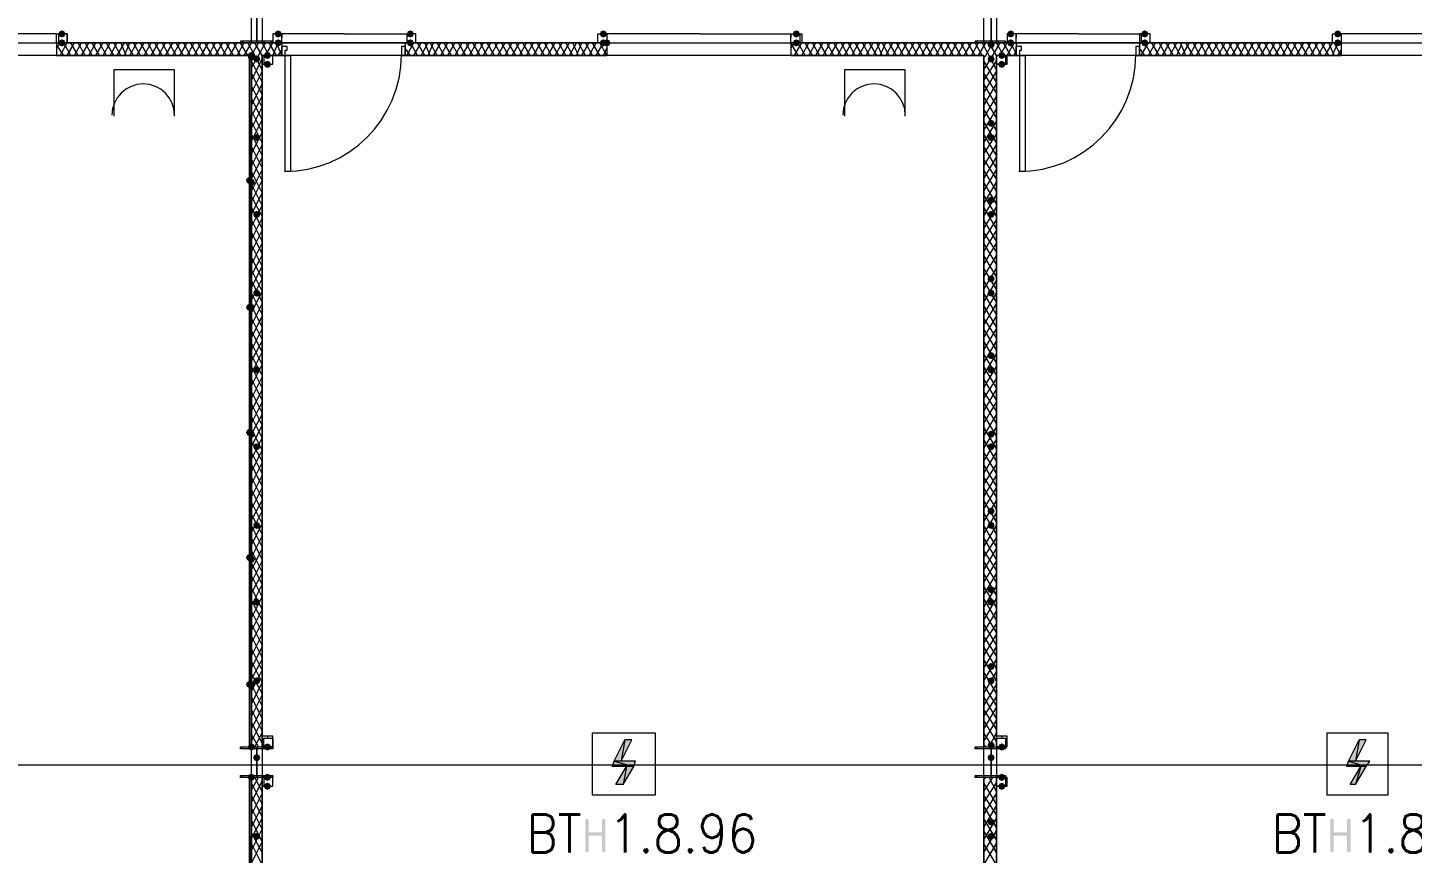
# Model space of a CAD drawing. Header units: millimetres. Extents: x 0 to 420, y 0 to 297.
# Drawn here: x 264.49 to 297.3, y 121.14 to 140.69 of the extents above; entities that cross this region are included whole.
import ezdxf

# ---------------------------------------------------------------- set-up
doc = ezdxf.new("R2010")
doc.units = ezdxf.units.MM
doc.styles.get("Standard").update_dxf_attribs({"font": 'STANDARD'})

msp = doc.modelspace()

# ---------------------------------------------------------------- hatches: boundary and pattern name
for color, points in [(7, [(265.387667, 140.546667), (265.362796, 140.486871), (265.303, 140.462), (265.243204, 140.486871), (265.218333, 140.546667), (265.243204, 140.606462), (265.303, 140.631333), (265.362796, 140.606463)]), (7, [(265.387667, 140.335), (265.362796, 140.275204), (265.303, 140.250333), (265.243204, 140.275204), (265.218333, 140.335), (265.243204, 140.394796), (265.303, 140.419667), (265.362796, 140.394796)]), (7, [(270.51, 140.546667), (270.485129, 140.486871), (270.425333, 140.462), (270.365538, 140.486871), (270.340667, 140.546667), (270.365537, 140.606462), (270.425333, 140.631333), (270.485129, 140.606463)]), (7, [(270.51, 140.335), (270.485129, 140.275204), (270.425333, 140.250333), (270.365538, 140.275204), (270.340667, 140.335), (270.365537, 140.394796), (270.425333, 140.419667), (270.485129, 140.394796)]), (7, [(273.642667, 140.546667), (273.617796, 140.486871), (273.558, 140.462), (273.498204, 140.486871), (273.473333, 140.546667), (273.498204, 140.606462), (273.558, 140.631333), (273.617796, 140.606463)]), (7, [(273.642667, 140.335), (273.617796, 140.275204), (273.558, 140.250333), (273.498204, 140.275204), (273.473333, 140.335), (273.498204, 140.394796), (273.558, 140.419667), (273.617796, 140.394796)]), (7, [(278.214667, 140.546667), (278.189796, 140.486871), (278.13, 140.462), (278.070204, 140.486871), (278.045333, 140.546667), (278.070204, 140.606462), (278.13, 140.631333), (278.189796, 140.606463)]), (7, [(278.214667, 140.335), (278.189796, 140.275204), (278.13, 140.250333), (278.070204, 140.275204), (278.045333, 140.335), (278.070204, 140.394796), (278.13, 140.419667), (278.189796, 140.394796)]), (7, [(278.299333, 140.335), (278.274462, 140.275204), (278.214667, 140.250333), (278.154871, 140.275204), (278.13, 140.335), (278.154871, 140.394796), (278.214667, 140.419667), (278.274462, 140.394796)]), (7, [(282.786667, 140.546667), (282.761796, 140.486871), (282.702, 140.462), (282.642204, 140.486871), (282.617333, 140.546667), (282.642204, 140.606462), (282.702, 140.631333), (282.761796, 140.606463)]), (7, [(282.786667, 140.335), (282.761796, 140.275204), (282.702, 140.250333), (282.642204, 140.275204), (282.617333, 140.335), (282.642204, 140.394796), (282.702, 140.419667), (282.761796, 140.394796)]), (7, [(287.866667, 140.546667), (287.841796, 140.486871), (287.782, 140.462), (287.722204, 140.486871), (287.697333, 140.546667), (287.722204, 140.606462), (287.782, 140.631333), (287.841796, 140.606463)]), (7, [(287.866667, 140.335), (287.841796, 140.275204), (287.782, 140.250333), (287.722204, 140.275204), (287.697333, 140.335), (287.722204, 140.394796), (287.782, 140.419667), (287.841796, 140.394796)]), (7, [(291.041667, 140.546667), (291.016796, 140.486871), (290.957, 140.462), (290.897204, 140.486871), (290.872333, 140.546667), (290.897204, 140.606462), (290.957, 140.631333), (291.016796, 140.606463)]), (7, [(291.041667, 140.335), (291.016796, 140.275204), (290.957, 140.250333), (290.897204, 140.275204), (290.872333, 140.335), (290.897204, 140.394796), (290.957, 140.419667), (291.016796, 140.394796)]), (7, [(295.613667, 140.546667), (295.588796, 140.486871), (295.529, 140.462), (295.469204, 140.486871), (295.444333, 140.546667), (295.469204, 140.606462), (295.529, 140.631333), (295.588796, 140.606463)]), (7, [(295.613667, 140.335), (295.588796, 140.275204), (295.529, 140.250333), (295.469204, 140.275204), (295.444333, 140.335), (295.469204, 140.394796), (295.529, 140.419667), (295.588796, 140.394796)]), (7, [(269.875, 140.038667), (269.850129, 139.978871), (269.790333, 139.954), (269.730537, 139.978871), (269.705667, 140.038667), (269.730537, 140.098462), (269.790333, 140.123333), (269.850129, 140.098463)]), (254, [(269.875, 139.996333), (269.850129, 139.936537), (269.790333, 139.911667), (269.730537, 139.936537), (269.705667, 139.996333), (269.730537, 140.056129), (269.790333, 140.081), (269.850129, 140.056129)]), (254, [(269.875, 139.996333), (269.850129, 139.936537), (269.790333, 139.911667), (269.730537, 139.936537), (269.705667, 139.996333), (269.730537, 140.056129), (269.790333, 140.081), (269.850129, 140.056129)]), (7, [(270.256, 140.038667), (270.231129, 139.978871), (270.171333, 139.954), (270.111538, 139.978871), (270.086667, 140.038667), (270.111537, 140.098462), (270.171333, 140.123333), (270.231129, 140.098463)]), (7, [(287.401, 140.292667), (287.376129, 140.232871), (287.316333, 140.208), (287.256537, 140.232871), (287.231667, 140.292667), (287.256537, 140.352462), (287.316333, 140.377333), (287.376129, 140.352463)]), (7, [(287.655, 140.038667), (287.630129, 139.978871), (287.570333, 139.954), (287.510538, 139.978871), (287.485667, 140.038667), (287.510537, 140.098462), (287.570333, 140.123333), (287.630129, 140.098463)]), (7, [(270.002, 139.954), (269.977129, 139.894204), (269.917333, 139.869333), (269.857538, 139.894204), (269.832667, 139.954), (269.857537, 140.013796), (269.917333, 140.038667), (269.977129, 140.013796)]), (7, [(270.256, 139.827), (270.231129, 139.767204), (270.171333, 139.742333), (270.111538, 139.767204), (270.086667, 139.827), (270.111537, 139.886796), (270.171333, 139.911667), (270.231129, 139.886796)]), (7, [(287.401, 139.954), (287.376129, 139.894204), (287.316333, 139.869333), (287.256537, 139.894204), (287.231667, 139.954), (287.256537, 140.013796), (287.316333, 140.038667), (287.376129, 140.013796)]), (7, [(287.655, 139.827), (287.630129, 139.767204), (287.570333, 139.742333), (287.510538, 139.767204), (287.485667, 139.827), (287.510537, 139.886796), (287.570333, 139.911667), (287.630129, 139.886796)]), (7, [(287.401, 138.43), (287.376129, 138.370204), (287.316333, 138.345333), (287.256537, 138.370204), (287.231667, 138.43), (287.256537, 138.489796), (287.316333, 138.514667), (287.376129, 138.489796)]), (7, [(270.002, 138.091333), (269.977129, 138.031537), (269.917333, 138.006667), (269.857538, 138.031537), (269.832667, 138.091333), (269.857537, 138.151129), (269.917333, 138.176), (269.977129, 138.151129)]), (7, [(287.401, 138.091333), (287.376129, 138.031537), (287.316333, 138.006667), (287.256537, 138.031537), (287.231667, 138.091333), (287.256537, 138.151129), (287.316333, 138.176), (287.376129, 138.151129)]), (254, [(269.832667, 137.075333), (269.807796, 137.015537), (269.748, 136.990667), (269.688204, 137.015537), (269.663333, 137.075333), (269.688204, 137.135129), (269.748, 137.16), (269.807796, 137.135129)]), (254, [(269.875, 137.033), (269.850129, 136.973204), (269.790333, 136.948333), (269.730537, 136.973204), (269.705667, 137.033), (269.730537, 137.092796), (269.790333, 137.117667), (269.850129, 137.092796)]), (7, [(287.401, 136.609667), (287.376129, 136.549871), (287.316333, 136.525), (287.256537, 136.549871), (287.231667, 136.609667), (287.256537, 136.669462), (287.316333, 136.694333), (287.376129, 136.669463)]), (7, [(270.002, 136.271), (269.977129, 136.211204), (269.917333, 136.186333), (269.857538, 136.211204), (269.832667, 136.271), (269.857537, 136.330796), (269.917333, 136.355667), (269.977129, 136.330796)]), (7, [(287.401, 136.271), (287.376129, 136.211204), (287.316333, 136.186333), (287.256537, 136.211204), (287.231667, 136.271), (287.256537, 136.330796), (287.316333, 136.355667), (287.376129, 136.330796)]), (7, [(287.401, 134.747), (287.376129, 134.687204), (287.316333, 134.662333), (287.256537, 134.687204), (287.231667, 134.747), (287.256537, 134.806796), (287.316333, 134.831667), (287.376129, 134.806796)]), (7, [(270.002, 134.408333), (269.977129, 134.348537), (269.917333, 134.323667), (269.857538, 134.348537), (269.832667, 134.408333), (269.857537, 134.468129), (269.917333, 134.493), (269.977129, 134.468129)]), (7, [(287.401, 134.408333), (287.376129, 134.348537), (287.316333, 134.323667), (287.256537, 134.348537), (287.231667, 134.408333), (287.256537, 134.468129), (287.316333, 134.493), (287.376129, 134.468129)]), (254, [(269.832667, 134.069667), (269.807796, 134.009871), (269.748, 133.985), (269.688204, 134.009871), (269.663333, 134.069667), (269.688204, 134.129462), (269.748, 134.154333), (269.807796, 134.129463)]), (254, [(269.875, 134.069667), (269.850129, 134.009871), (269.790333, 133.985), (269.730537, 134.009871), (269.705667, 134.069667), (269.730537, 134.129462), (269.790333, 134.154333), (269.850129, 134.129463)]), (7, [(287.401, 132.926667), (287.376129, 132.866871), (287.316333, 132.842), (287.256537, 132.866871), (287.231667, 132.926667), (287.256537, 132.986462), (287.316333, 133.011333), (287.376129, 132.986463)]), (7, [(270.002, 132.588), (269.977129, 132.528204), (269.917333, 132.503333), (269.857538, 132.528204), (269.832667, 132.588), (269.857537, 132.647796), (269.917333, 132.672667), (269.977129, 132.647796)]), (7, [(287.401, 132.588), (287.376129, 132.528204), (287.316333, 132.503333), (287.256537, 132.528204), (287.231667, 132.588), (287.256537, 132.647796), (287.316333, 132.672667), (287.376129, 132.647796)]), (254, [(269.832667, 131.106333), (269.807796, 131.046538), (269.748, 131.021667), (269.688204, 131.046538), (269.663333, 131.106333), (269.688204, 131.166129), (269.748, 131.191), (269.807796, 131.166129)]), (254, [(269.875, 131.064), (269.850129, 131.004204), (269.790333, 130.979333), (269.730537, 131.004204), (269.705667, 131.064), (269.730537, 131.123796), (269.790333, 131.148667), (269.850129, 131.123796)]), (7, [(287.401, 131.064), (287.376129, 131.004204), (287.316333, 130.979333), (287.256537, 131.004204), (287.231667, 131.064), (287.256537, 131.123796), (287.316333, 131.148667), (287.376129, 131.123796)]), (7, [(270.002, 130.767667), (269.977129, 130.707871), (269.917333, 130.683), (269.857538, 130.707871), (269.832667, 130.767667), (269.857537, 130.827462), (269.917333, 130.852333), (269.977129, 130.827463)]), (7, [(287.401, 130.767667), (287.376129, 130.707871), (287.316333, 130.683), (287.256537, 130.707871), (287.231667, 130.767667), (287.256537, 130.827462), (287.316333, 130.852333), (287.376129, 130.827463)]), (7, [(287.401, 129.243667), (287.376129, 129.183871), (287.316333, 129.159), (287.256537, 129.183871), (287.231667, 129.243667), (287.256537, 129.303462), (287.316333, 129.328333), (287.376129, 129.303463)]), (7, [(270.002, 128.905), (269.977129, 128.845204), (269.917333, 128.820333), (269.857538, 128.845204), (269.832667, 128.905), (269.857537, 128.964796), (269.917333, 128.989667), (269.977129, 128.964796)]), (7, [(287.401, 128.905), (287.376129, 128.845204), (287.316333, 128.820333), (287.256537, 128.845204), (287.231667, 128.905), (287.256537, 128.964796), (287.316333, 128.989667), (287.376129, 128.964796)]), (254, [(269.832667, 128.143), (269.807796, 128.083204), (269.748, 128.058333), (269.688204, 128.083204), (269.663333, 128.143), (269.688204, 128.202796), (269.748, 128.227667), (269.807796, 128.202796)]), (254, [(269.875, 128.100667), (269.850129, 128.040871), (269.790333, 128.016), (269.730537, 128.040871), (269.705667, 128.100667), (269.730537, 128.160462), (269.790333, 128.185333), (269.850129, 128.160463)]), (7, [(287.401, 127.381), (287.376129, 127.321204), (287.316333, 127.296333), (287.256537, 127.321204), (287.231667, 127.381), (287.256537, 127.440796), (287.316333, 127.465667), (287.376129, 127.440796)]), (7, [(270.002, 127.084667), (269.977129, 127.024871), (269.917333, 127), (269.857538, 127.024871), (269.832667, 127.084667), (269.857537, 127.144462), (269.917333, 127.169333), (269.977129, 127.144463)]), (7, [(287.401, 127.084667), (287.376129, 127.024871), (287.316333, 127), (287.256537, 127.024871), (287.231667, 127.084667), (287.256537, 127.144462), (287.316333, 127.169333), (287.376129, 127.144463)]), (7, [(287.401, 125.560667), (287.376129, 125.500871), (287.316333, 125.476), (287.256537, 125.500871), (287.231667, 125.560667), (287.256537, 125.620462), (287.316333, 125.645333), (287.376129, 125.620463)]), (254, [(269.832667, 125.137333), (269.807796, 125.077538), (269.748, 125.052667), (269.688204, 125.077538), (269.663333, 125.137333), (269.688204, 125.197129), (269.748, 125.222), (269.807796, 125.197129)]), (254, [(269.875, 125.137333), (269.850129, 125.077538), (269.790333, 125.052667), (269.730537, 125.077538), (269.705667, 125.137333), (269.730537, 125.197129), (269.790333, 125.222), (269.850129, 125.197129)]), (7, [(270.002, 125.222), (269.977129, 125.162204), (269.917333, 125.137333), (269.857538, 125.162204), (269.832667, 125.222), (269.857537, 125.281796), (269.917333, 125.306667), (269.977129, 125.281796)]), (7, [(287.401, 125.222), (287.376129, 125.162204), (287.316333, 125.137333), (287.256537, 125.162204), (287.231667, 125.222), (287.256537, 125.281796), (287.316333, 125.306667), (287.376129, 125.281796)]), (7, [(269.875, 123.655667), (269.850129, 123.595871), (269.790333, 123.571), (269.730537, 123.595871), (269.705667, 123.655667), (269.730537, 123.715462), (269.790333, 123.740333), (269.850129, 123.715463)]), (7, [(270.256, 123.655667), (270.231129, 123.595871), (270.171333, 123.571), (270.111538, 123.595871), (270.086667, 123.655667), (270.111537, 123.715462), (270.171333, 123.740333), (270.231129, 123.715463)]), (7, [(287.401, 123.698), (287.376129, 123.638204), (287.316333, 123.613333), (287.256537, 123.638204), (287.231667, 123.698), (287.256537, 123.757796), (287.316333, 123.782667), (287.376129, 123.757796)]), (7, [(287.655, 123.655667), (287.630129, 123.595871), (287.570333, 123.571), (287.510538, 123.595871), (287.485667, 123.655667), (287.510537, 123.715462), (287.570333, 123.740333), (287.630129, 123.715463)]), (7, [(270.002, 123.401667), (269.977129, 123.341871), (269.917333, 123.317), (269.857538, 123.341871), (269.832667, 123.401667), (269.857537, 123.461462), (269.917333, 123.486333), (269.977129, 123.461463)]), (7, [(287.401, 123.401667), (287.376129, 123.341871), (287.316333, 123.317), (287.256537, 123.341871), (287.231667, 123.401667), (287.256537, 123.461462), (287.316333, 123.486333), (287.376129, 123.461463)]), (7, [(269.875, 122.936), (269.850129, 122.876204), (269.790333, 122.851333), (269.730537, 122.876204), (269.705667, 122.936), (269.730537, 122.995796), (269.790333, 123.020667), (269.850129, 122.995796)]), (254, [(269.875, 122.936), (269.850129, 122.876204), (269.790333, 122.851333), (269.730537, 122.876204), (269.705667, 122.936), (269.730537, 122.995796), (269.790333, 123.020667), (269.850129, 122.995796)]), (254, [(269.875, 122.936), (269.850129, 122.876204), (269.790333, 122.851333), (269.730537, 122.876204), (269.705667, 122.936), (269.730537, 122.995796), (269.790333, 123.020667), (269.850129, 122.995796)]), (7, [(270.256, 122.936), (270.231129, 122.876204), (270.171333, 122.851333), (270.111538, 122.876204), (270.086667, 122.936), (270.111537, 122.995796), (270.171333, 123.020667), (270.231129, 122.995796)]), (7, [(287.655, 122.936), (287.630129, 122.876204), (287.570333, 122.851333), (287.510538, 122.876204), (287.485667, 122.936), (287.510537, 122.995796), (287.570333, 123.020667), (287.630129, 122.995796)]), (7, [(270.256, 122.724333), (270.231129, 122.664537), (270.171333, 122.639667), (270.111538, 122.664537), (270.086667, 122.724333), (270.111537, 122.784129), (270.171333, 122.809), (270.231129, 122.784129)]), (7, [(287.655, 122.724333), (287.630129, 122.664537), (287.570333, 122.639667), (287.510538, 122.664537), (287.485667, 122.724333), (287.510537, 122.784129), (287.570333, 122.809), (287.630129, 122.784129)]), (7, [(277.701374, 121.197687), (277.701374, 121.914267), (277.711365, 121.944033), (277.741613, 121.953954), (277.771379, 121.944033), (277.781301, 121.914267), (277.781301, 121.635352), (278.099352, 121.635352), (278.099352, 121.914267), (278.109274, 121.944033), (278.139039, 121.953954), (278.169081, 121.944033), (278.179278, 121.914267), (278.179278, 121.197687), (278.169081, 121.167921), (278.139039, 121.158), (278.109274, 121.167921), (278.099352, 121.197687), (278.099352, 121.555977), (277.781301, 121.555977), (277.781301, 121.197687), (277.771379, 121.167921), (277.741613, 121.158), (277.711365, 121.167921)]), (7, [(287.401, 121.877667), (287.376129, 121.817871), (287.316333, 121.793), (287.256537, 121.817871), (287.231667, 121.877667), (287.256537, 121.937462), (287.316333, 121.962333), (287.376129, 121.937463)]), (7, [(295.354374, 121.197687), (295.354374, 121.914267), (295.364365, 121.944033), (295.394613, 121.953954), (295.424379, 121.944033), (295.434301, 121.914267), (295.434301, 121.635352), (295.752352, 121.635352), (295.752352, 121.914267), (295.762274, 121.944033), (295.792039, 121.953954), (295.822081, 121.944033), (295.832278, 121.914267), (295.832278, 121.197687), (295.822081, 121.167921), (295.792039, 121.158), (295.762274, 121.167921), (295.752352, 121.197687), (295.752352, 121.555977), (295.434301, 121.555977), (295.434301, 121.197687), (295.424379, 121.167921), (295.394613, 121.158), (295.364365, 121.167921)]), (7, [(270.002, 121.539), (269.977129, 121.479204), (269.917333, 121.454333), (269.857538, 121.479204), (269.832667, 121.539), (269.857537, 121.598796), (269.917333, 121.623667), (269.977129, 121.598796)]), (7, [(287.401, 121.539), (287.376129, 121.479204), (287.316333, 121.454333), (287.256537, 121.479204), (287.231667, 121.539), (287.256537, 121.598796), (287.316333, 121.623667), (287.376129, 121.598796)])]:
    msp.add_hatch(color=color).paths.add_polyline_path(points, flags=0)
h = msp.add_hatch(color=7)
h.paths.add_polyline_path([(269.790333, 139.996333), (269.748, 139.996333), (269.790333, 123.655667)], flags=0)
h.paths.add_polyline_path([(269.748, 139.996333), (269.790333, 123.655667), (269.748, 123.655667)], flags=0)
h = msp.add_hatch(color=1)
h.paths.add_polyline_path([(278.807334, 123.825), (278.638001, 123.825), (278.553334, 123.317)], flags=0)
h.paths.add_polyline_path([(278.638001, 123.825), (278.553334, 123.317), (278.384001, 123.317)], flags=0)
h = msp.add_hatch(color=1)
h.paths.add_polyline_path([(296.206334, 123.825), (296.037, 123.825), (295.952334, 123.317)], flags=0)
h.paths.add_polyline_path([(296.037, 123.825), (295.952334, 123.317), (295.783, 123.317)], flags=0)
h = msp.add_hatch(color=1)
h.paths.add_polyline_path([(278.892001, 123.317), (278.384001, 123.317), (278.849667, 123.19)], flags=0)
h.paths.add_polyline_path([(278.384001, 123.317), (278.849667, 123.19), (278.341667, 123.19)], flags=0)
h = msp.add_hatch(color=1)
h.paths.add_polyline_path([(278.849667, 123.19), (278.680334, 123.19), (278.595667, 122.766666)], flags=0)
h.paths.add_polyline_path([(278.680334, 123.19), (278.595667, 122.766666), (278.426334, 122.766666)], flags=0)
h = msp.add_hatch(color=1)
h.paths.add_polyline_path([(296.291, 123.317), (295.783, 123.317), (296.206334, 123.19)], flags=0)
h.paths.add_polyline_path([(295.783, 123.317), (296.206334, 123.19), (295.740667, 123.19)], flags=0)
h = msp.add_hatch(color=1)
h.paths.add_polyline_path([(296.206334, 123.19), (296.079334, 123.19), (295.952334, 122.766666)], flags=0)
h.paths.add_polyline_path([(296.079334, 123.19), (295.952334, 122.766666), (295.825334, 122.766666)], flags=0)
h = msp.add_hatch(color=7)
h.paths.add_polyline_path([(269.790333, 122.936), (269.748, 122.936), (269.790333, 106.256667)], flags=0)
h.paths.add_polyline_path([(269.748, 122.936), (269.790333, 106.256667), (269.748, 106.256667)], flags=0)

# ---------------------------------------------------------------- linework, layer by layer
at = {"color": 1, "lineweight": 0}
msp.add_lwpolyline([(243.840001, 163.872333), (243.840001, 134.069666), (261.239001, 134.069666), (261.239001, 123.232333), (278.595667, 123.232333), (368.596334, 123.232333)], dxfattribs=at)
at = {"color": 7, "lineweight": 0}
for points in [[(269.790333, 151.468667), (252.179667, 151.468667), (252.179667, 140.335), (269.790333, 140.335)], [(270.044333, 140.335), (287.147, 140.335), (287.147, 151.468667), (270.044333, 151.468667)], [(304.546, 151.468667), (287.443333, 151.468667), (287.443333, 140.335), (304.546, 140.335)], [(270.298333, 141.054667), (269.536333, 141.054667), (269.536333, 141.012333), (269.917333, 141.012333), (269.917333, 140.377333), (269.536333, 140.377333), (269.536333, 140.335), (270.298333, 140.335), (270.298333, 140.377333), (269.917333, 140.377333), (269.917333, 141.012333), (270.298333, 141.012333)], [(287.655, 141.054667), (286.935333, 141.054667), (286.935333, 141.012333), (287.316333, 141.012333), (287.316333, 140.377333), (286.935333, 140.377333), (286.935333, 140.335), (287.655, 140.335), (287.655, 140.377333), (287.316333, 140.377333), (287.316333, 141.012333), (287.655, 141.012333)], [(265.176, 140.546667), (265.43, 140.546667), (265.43, 140.335), (265.176, 140.335)], [(265.218333, 140.546667), (265.218333, 140.335), (265.43, 140.335), (265.43, 140.546667)], [(273.685, 140.546667), (273.473333, 140.546667), (273.473333, 140.335), (273.685, 140.335), (273.685, 140.546667), (273.473333, 140.546667), (273.473333, 140.335), (273.685, 140.335)], [(278.003, 140.546667), (278.214667, 140.546667), (278.214667, 140.335), (278.003, 140.335), (278.003, 140.546667), (278.214667, 140.546667), (278.214667, 140.335), (278.003, 140.335)], [(291.084, 140.546667), (290.872333, 140.546667), (290.872333, 140.335), (291.084, 140.335), (291.084, 140.546667), (290.83, 140.546667), (290.83, 140.335), (291.084, 140.335)], [(295.402, 140.546667), (295.613667, 140.546667), (295.613667, 140.335), (295.402, 140.335), (295.402, 140.546667), (295.613667, 140.546667), (295.613667, 140.335), (295.402, 140.335)], [(270.51, 140.250333), (270.51, 140.038667), (270.594667, 140.038667), (270.594667, 140.165667), (270.637, 140.165667), (270.637, 140.250333)], [(270.51, 140.038667), (270.51, 140.250333)], [(273.346333, 140.250333), (273.346333, 140.165667), (273.346333, 140.038667), (273.431, 140.038667), (273.431, 140.250333)], [(273.431, 140.038667), (273.431, 140.250333)], [(287.909, 140.250333), (287.909, 140.038667), (287.993667, 140.038667), (287.993667, 140.165667), (288.036, 140.165667), (288.036, 140.250333)], [(287.909, 140.038667), (287.909, 140.250333)], [(290.745333, 140.250333), (290.745333, 140.165667), (290.745333, 140.038667), (290.83, 140.038667), (290.83, 140.250333)], [(290.83, 140.038667), (290.83, 140.250333)], [(269.790333, 105.537), (269.790333, 140.038667), (269.536333, 140.038667), (256.370667, 140.038667), (252.179667, 140.038667), (252.179667, 105.537)], [(269.790333, 139.996333), (269.748, 139.996333), (269.790333, 123.655667)], [(269.748, 139.996333), (269.790333, 123.655667), (269.748, 123.655667)], [(269.790333, 123.655667), (269.790333, 139.996333), (269.748, 139.996333), (269.748, 123.655667)], [(269.790333, 123.655667), (269.790333, 139.996333), (269.748, 139.996333), (269.748, 123.655667)], [(270.298333, 140.038667), (270.086667, 140.038667), (270.086667, 139.827), (270.298333, 139.827), (270.298333, 140.038667), (270.044333, 140.038667), (270.044333, 139.827), (270.298333, 139.827)], [(270.044333, 105.537), (287.147, 105.537), (287.147, 140.038667), (286.935333, 140.038667), (273.769667, 140.038667), (270.044333, 140.038667)], [(270.594667, 137.287), (270.594667, 140.038667), (270.721667, 140.038667), (270.721667, 137.287)], [(287.697333, 140.038667), (287.443333, 140.038667), (287.443333, 139.827), (287.697333, 139.827)], [(287.655, 140.038667), (287.655, 139.827), (287.443333, 139.827), (287.443333, 140.038667)], [(287.443333, 105.537), (304.546, 105.537), (304.546, 140.038667), (304.334333, 140.038667), (291.168667, 140.038667), (287.443333, 140.038667)], [(287.993667, 137.287), (287.993667, 140.038667), (288.120667, 140.038667), (288.120667, 137.287)], [(270.298333, 123.909667), (270.044333, 123.909667), (270.044333, 123.655667), (270.298333, 123.655667)], [(270.298333, 123.867333), (270.298333, 123.655667), (270.086667, 123.655667), (270.086667, 123.867333)], [(287.697333, 123.909667), (287.443333, 123.909667), (287.443333, 123.655667), (287.697333, 123.655667)], [(287.655, 123.867333), (287.655, 123.655667), (287.443333, 123.655667), (287.443333, 123.867333)], [(270.298333, 122.936), (269.536333, 122.936), (269.536333, 122.978333), (269.917333, 122.978333), (269.917333, 123.613333), (269.536333, 123.613333), (269.536333, 123.655667), (270.298333, 123.655667), (270.298333, 123.613333), (269.917333, 123.613333), (269.917333, 122.978333), (270.298333, 122.978333)], [(287.655, 122.936), (286.935333, 122.936), (286.935333, 122.978333), (287.316333, 122.978333), (287.316333, 123.613333), (286.935333, 123.613333), (286.935333, 123.655667), (287.655, 123.655667), (287.655, 123.613333), (287.316333, 123.613333), (287.316333, 122.978333), (287.655, 122.978333)], [(269.790333, 122.936), (269.748, 122.936), (269.790333, 106.256667)], [(269.748, 122.936), (269.790333, 106.256667), (269.748, 106.256667)], [(269.790333, 106.256667), (269.790333, 122.936), (269.748, 122.936), (269.748, 106.256667)], [(269.790333, 106.256667), (269.790333, 122.936), (269.748, 122.936), (269.748, 106.256667)], [(269.790333, 122.936), (269.790333, 106.256667), (270.044333, 106.256667), (270.044333, 122.936)], [(270.298333, 122.936), (270.086667, 122.936), (270.086667, 122.724333), (270.298333, 122.724333), (270.298333, 122.936), (270.044333, 122.936), (270.044333, 122.724333), (270.298333, 122.724333)], [(287.147, 122.936), (287.147, 106.256667), (287.443333, 106.256667), (287.443333, 122.936)], [(287.697333, 122.936), (287.443333, 122.936), (287.443333, 122.724333), (287.697333, 122.724333)], [(287.655, 122.936), (287.655, 122.724333), (287.443333, 122.724333), (287.443333, 122.936)]]:
    msp.add_lwpolyline(points, close=True, dxfattribs=at)
for points in [[(269.917333, 141.054667), (269.917333, 140.335)], [(287.316333, 141.054667), (287.316333, 140.335)], [(265.176, 140.462), (265.176, 140.546667), (263.017, 140.546667)], [(263.017, 140.335), (265.176, 140.335), (265.176, 140.462)], [(271.991667, 140.546667), (270.51, 140.546667), (270.298333, 140.546667), (270.298333, 140.335), (270.51, 140.335), (270.51, 140.546667), (270.298333, 140.546667), (270.298333, 140.335), (270.51, 140.335), (270.51, 140.546667), (270.51, 140.462)], [(271.991667, 140.335), (270.51, 140.335), (270.51, 140.462)], [(271.991667, 140.546667), (273.473333, 140.546667), (273.473333, 140.462)], [(273.473333, 140.462), (273.473333, 140.335), (271.991667, 140.335)], [(280.416, 140.546667), (278.214667, 140.546667), (278.214667, 140.462)], [(278.214667, 140.462), (278.214667, 140.335), (280.416, 140.335)], [(280.416, 140.546667), (282.575, 140.546667), (282.786667, 140.546667), (282.786667, 140.335), (282.575, 140.335), (282.575, 140.546667), (282.829, 140.546667), (282.829, 140.335), (282.575, 140.335), (282.575, 140.546667), (282.575, 140.462)], [(280.416, 140.335), (282.575, 140.335), (282.575, 140.462)], [(289.390667, 140.546667), (287.909, 140.546667), (287.697333, 140.546667), (287.697333, 140.335), (287.909, 140.335), (287.909, 140.546667), (287.697333, 140.546667), (287.697333, 140.335), (287.909, 140.335), (287.909, 140.546667), (287.909, 140.462)], [(289.390667, 140.335), (287.909, 140.335), (287.909, 140.462)], [(289.390667, 140.546667), (290.83, 140.546667), (290.83, 140.462)], [(290.83, 140.462), (290.83, 140.335), (289.390667, 140.335)], [(297.815, 140.546667), (295.613667, 140.546667), (295.613667, 140.462)], [(295.613667, 140.462), (295.613667, 140.335), (297.815, 140.335)], [(265.176, 140.208), (265.260667, 140.335)], [(265.176, 140.335), (265.176, 140.038667)], [(265.176, 140.335), (265.176, 140.038667)], [(270.51, 140.335), (265.176, 140.335)], [(265.345333, 140.038667), (265.176, 140.292667)], [(265.260667, 140.038667), (265.43, 140.335)], [(265.514667, 140.038667), (265.345333, 140.335)], [(265.43, 140.038667), (265.599333, 140.335)], [(265.684, 140.038667), (265.514667, 140.335)], [(265.599333, 140.038667), (265.768667, 140.335)], [(265.853333, 140.038667), (265.684, 140.335)], [(265.768667, 140.038667), (265.938, 140.335)], [(266.022667, 140.038667), (265.853333, 140.335)], [(265.938, 140.038667), (266.107333, 140.335)], [(266.192, 140.038667), (266.022667, 140.335)], [(266.107333, 140.038667), (266.276667, 140.335)], [(266.361333, 140.038667), (266.192, 140.335)], [(266.276667, 140.038667), (266.446, 140.335)], [(266.530667, 140.038667), (266.361333, 140.335)], [(266.446, 140.038667), (266.615333, 140.335)], [(266.7, 140.038667), (266.530667, 140.335)], [(266.615333, 140.038667), (266.784667, 140.335)], [(266.827, 140.038667), (266.7, 140.335)], [(266.784667, 140.038667), (266.911667, 140.335)], [(266.996333, 140.038667), (266.827, 140.335)], [(266.911667, 140.038667), (267.081, 140.335)], [(267.165667, 140.038667), (266.996333, 140.335)], [(267.081, 140.038667), (267.250333, 140.335)], [(267.335, 140.038667), (267.165667, 140.335)], [(267.250333, 140.038667), (267.419667, 140.335)], [(267.504333, 140.038667), (267.335, 140.335)], [(267.419667, 140.038667), (267.589, 140.335)], [(267.673667, 140.038667), (267.504333, 140.335)], [(267.589, 140.038667), (267.758333, 140.335)], [(267.843, 140.038667), (267.673667, 140.335)], [(267.758333, 140.038667), (267.927667, 140.335)], [(268.012333, 140.038667), (267.843, 140.335)], [(267.927667, 140.038667), (268.097, 140.335)], [(268.181667, 140.038667), (268.012333, 140.335)], [(268.097, 140.038667), (268.266333, 140.335)], [(268.351, 140.038667), (268.181667, 140.335)], [(268.266333, 140.038667), (268.435667, 140.335)], [(268.520333, 140.038667), (268.351, 140.335)], [(268.435667, 140.038667), (268.605, 140.335)], [(268.689667, 140.038667), (268.520333, 140.335)], [(268.605, 140.038667), (268.774333, 140.335)], [(268.859, 140.038667), (268.689667, 140.335)], [(268.774333, 140.038667), (268.943667, 140.335)], [(269.028333, 140.038667), (268.859, 140.335)], [(268.943667, 140.038667), (269.113, 140.335)], [(269.197667, 140.038667), (269.028333, 140.335)], [(269.113, 140.038667), (269.282333, 140.335)], [(269.367, 140.038667), (269.197667, 140.335)], [(269.282333, 140.038667), (269.451667, 140.335)], [(269.536333, 140.038667), (269.367, 140.335)], [(269.451667, 140.038667), (269.621, 140.335)], [(269.705667, 140.038667), (269.536333, 140.335)], [(269.578667, 140.377333), (269.578667, 140.335)], [(269.621, 140.038667), (269.790333, 140.335)], [(269.875, 140.038667), (269.705667, 140.335)], [(269.748, 140.377333), (269.748, 140.335)], [(269.790333, 140.038667), (269.959667, 140.335)], [(270.044333, 140.038667), (269.875, 140.335)], [(269.959667, 140.038667), (270.129, 140.335)], [(270.213667, 140.038667), (270.044333, 140.335)], [(270.086667, 140.377333), (270.086667, 140.335)], [(270.129, 140.038667), (270.298333, 140.335)], [(270.383, 140.038667), (270.213667, 140.335)], [(270.256, 140.377333), (270.256, 140.335)], [(270.298333, 140.038667), (270.425333, 140.335)], [(270.51, 140.038667), (270.383, 140.335)], [(270.425333, 140.038667), (270.51, 140.165667)], [(270.51, 140.335), (270.51, 140.250333), (270.51, 140.038667)], [(270.51, 140.335), (270.51, 140.250333)], [(273.431, 140.335), (273.473333, 140.335)], [(273.431, 140.335), (273.431, 140.250333), (273.431, 140.038667)], [(273.431, 140.335), (273.431, 140.250333)], [(278.214667, 140.335), (273.431, 140.335)], [(273.558, 140.038667), (273.431, 140.208)], [(273.473333, 140.038667), (273.642667, 140.335)], [(273.727333, 140.038667), (273.558, 140.335)], [(273.642667, 140.038667), (273.812, 140.335)], [(273.896667, 140.038667), (273.727333, 140.335)], [(273.812, 140.038667), (273.981333, 140.335)], [(274.023667, 140.038667), (273.896667, 140.335)], [(273.981333, 140.038667), (274.108333, 140.335)], [(274.193, 140.038667), (274.023667, 140.335)], [(274.108333, 140.038667), (274.277667, 140.335)], [(274.362333, 140.038667), (274.193, 140.335)], [(274.277667, 140.038667), (274.447, 140.335)], [(274.531667, 140.038667), (274.362333, 140.335)], [(274.447, 140.038667), (274.616333, 140.335)], [(274.701, 140.038667), (274.531667, 140.335)], [(274.616333, 140.038667), (274.785667, 140.335)], [(274.870333, 140.038667), (274.701, 140.335)], [(274.785667, 140.038667), (274.955, 140.335)], [(275.039667, 140.038667), (274.870333, 140.335)], [(274.955, 140.038667), (275.124333, 140.335)], [(275.209, 140.038667), (275.039667, 140.335)], [(275.124333, 140.038667), (275.293667, 140.335)], [(275.378333, 140.038667), (275.209, 140.335)], [(275.293667, 140.038667), (275.463, 140.335)], [(275.547667, 140.038667), (275.378333, 140.335)], [(275.463, 140.038667), (275.632333, 140.335)], [(275.717, 140.038667), (275.547667, 140.335)], [(275.632333, 140.038667), (275.801667, 140.335)], [(275.886333, 140.038667), (275.717, 140.335)], [(275.801667, 140.038667), (275.971, 140.335)], [(276.055667, 140.038667), (275.886333, 140.335)], [(275.971, 140.038667), (276.140333, 140.335)], [(276.225, 140.038667), (276.055667, 140.335)], [(276.140333, 140.038667), (276.309667, 140.335)], [(276.394333, 140.038667), (276.225, 140.335)], [(276.309667, 140.038667), (276.479, 140.335)], [(276.563667, 140.038667), (276.394333, 140.335)], [(276.479, 140.038667), (276.648333, 140.335)], [(276.733, 140.038667), (276.563667, 140.335)], [(276.648333, 140.038667), (276.817667, 140.335)], [(276.902333, 140.038667), (276.733, 140.335)], [(276.817667, 140.038667), (276.987, 140.335)], [(277.071667, 140.038667), (276.902333, 140.335)], [(276.987, 140.038667), (277.156333, 140.335)], [(277.241, 140.038667), (277.071667, 140.335)], [(277.156333, 140.038667), (277.325667, 140.335)], [(277.410333, 140.038667), (277.241, 140.335)], [(277.325667, 140.038667), (277.495, 140.335)], [(277.537333, 140.038667), (277.410333, 140.335)], [(277.495, 140.038667), (277.622, 140.335)], [(277.706667, 140.038667), (277.537333, 140.335)], [(277.622, 140.038667), (277.791333, 140.335)], [(277.876, 140.038667), (277.706667, 140.335)], [(277.791333, 140.038667), (277.960667, 140.335)], [(278.045333, 140.038667), (277.876, 140.335)], [(277.960667, 140.038667), (278.13, 140.335)], [(278.214667, 140.038667), (278.045333, 140.335)], [(278.13, 140.038667), (278.214667, 140.208)], [(278.214667, 140.335), (278.214667, 140.038667)], [(278.214667, 140.335), (278.214667, 140.038667)], [(282.575, 140.208), (282.659667, 140.335)], [(282.744333, 140.038667), (282.575, 140.335)], [(282.575, 140.335), (282.575, 140.038667)], [(282.575, 140.335), (282.575, 140.038667)], [(287.909, 140.335), (282.575, 140.335)], [(282.659667, 140.038667), (282.829, 140.335)], [(282.913667, 140.038667), (282.744333, 140.335)], [(282.829, 140.038667), (282.998333, 140.335)], [(283.083, 140.038667), (282.913667, 140.335)], [(282.998333, 140.038667), (283.167667, 140.335)], [(283.252333, 140.038667), (283.083, 140.335)], [(283.167667, 140.038667), (283.337, 140.335)], [(283.421667, 140.038667), (283.252333, 140.335)], [(283.337, 140.038667), (283.506333, 140.335)], [(283.591, 140.038667), (283.421667, 140.335)], [(283.506333, 140.038667), (283.675667, 140.335)], [(283.760333, 140.038667), (283.591, 140.335)], [(283.675667, 140.038667), (283.845, 140.335)], [(283.929667, 140.038667), (283.760333, 140.335)], [(283.845, 140.038667), (284.014333, 140.335)], [(284.099, 140.038667), (283.929667, 140.335)], [(284.014333, 140.038667), (284.183667, 140.335)], [(284.268333, 140.038667), (284.099, 140.335)], [(284.183667, 140.038667), (284.353, 140.335)], [(284.437667, 140.038667), (284.268333, 140.335)], [(284.353, 140.038667), (284.522333, 140.335)], [(284.607, 140.038667), (284.437667, 140.335)], [(284.522333, 140.038667), (284.691667, 140.335)], [(284.734, 140.038667), (284.607, 140.335)], [(284.691667, 140.038667), (284.818667, 140.335)], [(284.903333, 140.038667), (284.734, 140.335)], [(284.818667, 140.038667), (284.988, 140.335)], [(285.072667, 140.038667), (284.903333, 140.335)], [(284.988, 140.038667), (285.157333, 140.335)], [(285.242, 140.038667), (285.072667, 140.335)], [(285.157333, 140.038667), (285.326667, 140.335)], [(285.411333, 140.038667), (285.242, 140.335)], [(285.326667, 140.038667), (285.496, 140.335)], [(285.580667, 140.038667), (285.411333, 140.335)], [(285.496, 140.038667), (285.665333, 140.335)], [(285.75, 140.038667), (285.580667, 140.335)], [(285.665333, 140.038667), (285.834667, 140.335)], [(285.919333, 140.038667), (285.75, 140.335)], [(285.834667, 140.038667), (286.004, 140.335)], [(286.088667, 140.038667), (285.919333, 140.335)], [(286.004, 140.038667), (286.173333, 140.335)], [(286.258, 140.038667), (286.088667, 140.335)], [(286.173333, 140.038667), (286.342667, 140.335)], [(286.427333, 140.038667), (286.258, 140.335)], [(286.342667, 140.038667), (286.512, 140.335)], [(286.596667, 140.038667), (286.427333, 140.335)], [(286.512, 140.038667), (286.681333, 140.335)], [(286.766, 140.038667), (286.596667, 140.335)], [(286.681333, 140.038667), (286.850667, 140.335)], [(286.935333, 140.038667), (286.766, 140.335)], [(286.850667, 140.038667), (287.02, 140.335)], [(287.104667, 140.038667), (286.935333, 140.335)], [(286.977667, 140.377333), (286.977667, 140.335)], [(287.02, 140.038667), (287.189333, 140.335)], [(287.274, 140.038667), (287.104667, 140.335)], [(287.147, 140.377333), (287.147, 140.335)], [(287.189333, 140.038667), (287.358667, 140.335)], [(287.443333, 140.038667), (287.274, 140.335)], [(287.358667, 140.038667), (287.528, 140.335)], [(287.612667, 140.038667), (287.443333, 140.335)], [(287.485667, 140.377333), (287.485667, 140.335)], [(287.528, 140.038667), (287.697333, 140.335)], [(287.782, 140.038667), (287.612667, 140.335)], [(287.655, 140.377333), (287.655, 140.335)], [(287.697333, 140.038667), (287.866667, 140.335)], [(287.909, 140.081), (287.782, 140.335)], [(287.866667, 140.038667), (287.909, 140.165667)], [(287.909, 140.335), (287.909, 140.250333), (287.909, 140.038667)], [(287.909, 140.335), (287.909, 140.250333)], [(290.83, 140.292667), (290.872333, 140.335)], [(290.83, 140.335), (290.83, 140.250333), (290.83, 140.038667)], [(290.83, 140.335), (290.83, 140.250333)], [(295.613667, 140.335), (290.83, 140.335)], [(290.957, 140.038667), (290.83, 140.208)], [(290.872333, 140.038667), (291.041667, 140.335)], [(291.126333, 140.038667), (290.957, 140.335)], [(291.041667, 140.038667), (291.211, 140.335)], [(291.295667, 140.038667), (291.126333, 140.335)], [(291.211, 140.038667), (291.380333, 140.335)], [(291.465, 140.038667), (291.295667, 140.335)], [(291.380333, 140.038667), (291.549667, 140.335)], [(291.634333, 140.038667), (291.465, 140.335)], [(291.549667, 140.038667), (291.719, 140.335)], [(291.803667, 140.038667), (291.634333, 140.335)], [(291.719, 140.038667), (291.846, 140.335)], [(291.930667, 140.038667), (291.803667, 140.335)], [(291.846, 140.038667), (292.015333, 140.335)], [(292.1, 140.038667), (291.930667, 140.335)], [(292.015333, 140.038667), (292.184667, 140.335)], [(292.269333, 140.038667), (292.1, 140.335)], [(292.184667, 140.038667), (292.354, 140.335)], [(292.438667, 140.038667), (292.269333, 140.335)], [(292.354, 140.038667), (292.523333, 140.335)], [(292.608, 140.038667), (292.438667, 140.335)], [(292.523333, 140.038667), (292.692667, 140.335)], [(292.777333, 140.038667), (292.608, 140.335)], [(292.692667, 140.038667), (292.862, 140.335)], [(292.946667, 140.038667), (292.777333, 140.335)], [(292.862, 140.038667), (293.031333, 140.335)], [(293.116, 140.038667), (292.946667, 140.335)], [(293.031333, 140.038667), (293.200667, 140.335)], [(293.285333, 140.038667), (293.116, 140.335)], [(293.200667, 140.038667), (293.37, 140.335)], [(293.454667, 140.038667), (293.285333, 140.335)], [(293.37, 140.038667), (293.539333, 140.335)], [(293.624, 140.038667), (293.454667, 140.335)], [(293.539333, 140.038667), (293.708667, 140.335)], [(293.793333, 140.038667), (293.624, 140.335)], [(293.708667, 140.038667), (293.878, 140.335)], [(293.962667, 140.038667), (293.793333, 140.335)], [(293.878, 140.038667), (294.047333, 140.335)], [(294.132, 140.038667), (293.962667, 140.335)], [(294.047333, 140.038667), (294.216667, 140.335)], [(294.301333, 140.038667), (294.132, 140.335)], [(294.216667, 140.038667), (294.386, 140.335)], [(294.470667, 140.038667), (294.301333, 140.335)], [(294.386, 140.038667), (294.555333, 140.335)], [(294.64, 140.038667), (294.470667, 140.335)], [(294.555333, 140.038667), (294.724667, 140.335)], [(294.809333, 140.038667), (294.64, 140.335)], [(294.724667, 140.038667), (294.894, 140.335)], [(294.978667, 140.038667), (294.809333, 140.335)], [(294.894, 140.038667), (295.063333, 140.335)], [(295.148, 140.038667), (294.978667, 140.335)], [(295.063333, 140.038667), (295.232667, 140.335)], [(295.317333, 140.038667), (295.148, 140.335)], [(295.232667, 140.038667), (295.402, 140.335)], [(295.444333, 140.038667), (295.317333, 140.335)], [(295.402, 140.038667), (295.529, 140.335)], [(295.613667, 140.038667), (295.444333, 140.335)], [(295.529, 140.038667), (295.613667, 140.165667)], [(295.613667, 140.335), (295.613667, 140.038667)], [(295.613667, 140.335), (295.613667, 140.038667)], [(265.176, 140.038667), (269.790333, 140.038667)], [(269.790333, 139.996333), (269.790333, 123.655667), (269.748, 139.996333), (269.748, 123.655667)], [(269.790333, 139.742333), (269.959667, 140.038667)], [(269.790333, 140.038667), (269.790333, 123.655667), (270.044333, 123.655667), (270.044333, 140.038667)], [(269.790333, 139.446), (270.044333, 139.954)], [(270.044333, 139.403667), (269.790333, 139.911667)], [(270.044333, 139.7), (269.875, 140.038667)], [(270.044333, 139.996333), (270.044333, 140.038667)], [(270.044333, 140.038667), (270.51, 140.038667)], [(270.5735, 137.287), (270.857009, 137.301316), (271.132327, 137.343334), (271.398061, 137.41166), (271.652818, 137.504901), (271.895204, 137.621663), (272.123824, 137.760552), (272.337286, 137.920176), (272.534195, 138.099139), (272.713158, 138.296048), (272.872781, 138.509509), (273.01167, 138.73813), (273.128432, 138.980515), (273.221674, 139.235272), (273.29, 139.501006), (273.332018, 139.776325), (273.346333, 140.059833)], [(273.431, 140.038667), (278.214667, 140.038667)], [(282.575, 140.038667), (287.147, 140.038667)], [(287.147, 139.996333), (287.189333, 140.038667)], [(287.147, 139.7), (287.358667, 140.038667)], [(287.147, 140.038667), (287.147, 123.655667), (287.443333, 123.655667), (287.443333, 140.038667)], [(287.147, 139.446), (287.443333, 139.911667)], [(287.443333, 139.403667), (287.147, 139.911667)], [(287.443333, 139.7), (287.274, 140.038667)], [(287.443333, 139.996333), (287.443333, 140.038667)], [(287.443333, 140.038667), (287.909, 140.038667)], [(287.9725, 137.287), (288.256009, 137.301316), (288.531327, 137.343334), (288.797061, 137.41166), (289.051818, 137.504901), (289.294204, 137.621663), (289.522824, 137.760552), (289.736286, 137.920176), (289.933195, 138.099139), (290.112158, 138.296048), (290.271781, 138.509509), (290.41067, 138.73813), (290.527432, 138.980515), (290.620674, 139.235272), (290.689, 139.501006), (290.731018, 139.776325), (290.745333, 140.059833)], [(290.83, 140.038667), (295.613667, 140.038667)], [(269.790333, 139.149667), (270.044333, 139.657667)], [(270.044333, 139.107333), (269.790333, 139.615333)], [(287.147, 139.149667), (287.443333, 139.657667)], [(287.443333, 139.149667), (287.147, 139.615333)], [(269.790333, 138.853333), (270.044333, 139.361333)], [(270.044333, 138.811), (269.790333, 139.319)], [(287.147, 138.853333), (287.443333, 139.361333)], [(287.443333, 138.853333), (287.147, 139.361333)], [(269.790333, 138.599333), (270.044333, 139.065)], [(270.044333, 138.514667), (269.790333, 139.022667)], [(269.790333, 138.303), (270.044333, 138.811)], [(287.147, 138.557), (287.443333, 139.065)], [(287.443333, 138.557), (287.147, 139.065)], [(287.147, 138.260667), (287.443333, 138.768667)], [(287.443333, 138.260667), (287.147, 138.768667)], [(270.044333, 138.218333), (269.790333, 138.726333)], [(269.790333, 138.006667), (270.044333, 138.514667)], [(270.044333, 137.964333), (269.790333, 138.472333)], [(287.147, 137.964333), (287.443333, 138.472333)], [(287.443333, 137.964333), (287.147, 138.472333)], [(269.790333, 137.710333), (270.044333, 138.218333)], [(270.044333, 137.668), (269.790333, 138.176)], [(287.147, 137.710333), (287.443333, 138.176)], [(287.443333, 137.668), (287.147, 138.176)], [(269.790333, 137.414), (270.044333, 137.922)], [(270.044333, 137.371667), (269.790333, 137.879667)], [(287.147, 137.414), (287.443333, 137.922)], [(287.443333, 137.371667), (287.147, 137.879667)], [(269.790333, 137.117667), (270.044333, 137.625667)], [(270.044333, 137.075333), (269.790333, 137.583333)], [(287.147, 137.117667), (287.443333, 137.625667)], [(287.443333, 137.117667), (287.147, 137.583333)], [(269.790333, 136.821333), (270.044333, 137.329333)], [(270.044333, 136.779), (269.790333, 137.287)], [(287.147, 136.821333), (287.443333, 137.329333)], [(287.443333, 136.821333), (287.147, 137.329333)], [(269.790333, 136.567333), (270.044333, 137.075333)], [(270.044333, 136.482667), (269.790333, 136.990667)], [(287.147, 136.525), (287.443333, 137.033)], [(287.443333, 136.525), (287.147, 137.033)], [(269.790333, 136.271), (270.044333, 136.779)], [(270.044333, 136.228667), (269.790333, 136.694333)], [(269.790333, 135.974667), (270.044333, 136.482667)], [(287.147, 136.228667), (287.443333, 136.736667)], [(287.443333, 136.228667), (287.147, 136.736667)], [(270.044333, 135.932333), (269.790333, 136.440333)], [(269.790333, 135.678333), (270.044333, 136.186333)], [(270.044333, 135.636), (269.790333, 136.144)], [(287.147, 135.932333), (287.443333, 136.440333)], [(287.443333, 135.932333), (287.147, 136.440333)], [(287.147, 135.678333), (287.443333, 136.144)], [(287.443333, 135.636), (287.147, 136.144)], [(269.790333, 135.382), (270.044333, 135.89)], [(270.044333, 135.339667), (269.790333, 135.847667)], [(287.147, 135.382), (287.443333, 135.89)], [(287.443333, 135.382), (287.147, 135.847667)], [(269.790333, 135.085667), (270.044333, 135.593667)], [(270.044333, 135.043333), (269.790333, 135.551333)], [(287.147, 135.085667), (287.443333, 135.593667)], [(287.443333, 135.085667), (287.147, 135.593667)], [(269.790333, 134.831667), (270.044333, 135.297333)], [(270.044333, 134.747), (269.790333, 135.255)], [(287.147, 134.789333), (287.443333, 135.297333)], [(287.443333, 134.789333), (287.147, 135.297333)], [(269.790333, 134.535333), (270.044333, 135.043333)], [(270.044333, 134.450667), (269.790333, 134.958667)], [(287.147, 134.493), (287.443333, 135.001)], [(287.443333, 134.493), (287.147, 135.001)], [(269.790333, 134.239), (270.044333, 134.747)], [(270.044333, 134.196667), (269.790333, 134.704667)], [(287.147, 134.196667), (287.443333, 134.704667)], [(287.443333, 134.196667), (287.147, 134.704667)], [(269.790333, 133.942667), (270.044333, 134.450667)], [(270.044333, 133.900333), (269.790333, 134.408333)], [(287.147, 133.900333), (287.443333, 134.408333)], [(287.443333, 133.900333), (287.147, 134.408333)], [(269.790333, 133.646333), (270.044333, 134.154333)], [(270.044333, 133.604), (269.790333, 134.112)], [(269.790333, 133.35), (270.044333, 133.858)], [(287.147, 133.646333), (287.443333, 134.154333)], [(287.443333, 133.604), (287.147, 134.112)], [(287.147, 133.35), (287.443333, 133.858)], [(270.044333, 133.307667), (269.790333, 133.815667)], [(269.790333, 133.053667), (270.044333, 133.561667)], [(270.044333, 133.011333), (269.790333, 133.519333)], [(287.443333, 133.35), (287.147, 133.815667)], [(287.147, 133.053667), (287.443333, 133.561667)], [(287.443333, 133.053667), (287.147, 133.561667)], [(269.790333, 132.799667), (270.044333, 133.265333)], [(270.044333, 132.715), (269.790333, 133.223)], [(287.147, 132.757333), (287.443333, 133.265333)], [(287.443333, 132.757333), (287.147, 133.265333)], [(269.790333, 132.503333), (270.044333, 133.011333)], [(270.044333, 132.461), (269.790333, 132.926667)], [(287.147, 132.461), (287.443333, 132.969)], [(287.443333, 132.461), (287.147, 132.969)], [(269.790333, 132.207), (270.044333, 132.715)], [(270.044333, 132.164667), (269.790333, 132.672667)], [(287.147, 132.164667), (287.443333, 132.672667)], [(287.443333, 132.164667), (287.147, 132.672667)], [(269.790333, 131.910667), (270.044333, 132.418667)], [(270.044333, 131.868333), (269.790333, 132.376333)], [(287.147, 131.910667), (287.443333, 132.376333)], [(287.443333, 131.868333), (287.147, 132.376333)], [(269.790333, 131.614333), (270.044333, 132.122333)], [(270.044333, 131.572), (269.790333, 132.08)], [(287.147, 131.614333), (287.443333, 132.122333)], [(287.443333, 131.614333), (287.147, 132.08)], [(269.790333, 131.318), (270.044333, 131.826)], [(270.044333, 131.275667), (269.790333, 131.783667)], [(287.147, 131.318), (287.443333, 131.826)], [(287.443333, 131.318), (287.147, 131.826)], [(269.790333, 131.064), (270.044333, 131.529667)], [(270.044333, 130.979333), (269.790333, 131.487333)], [(269.790333, 130.767667), (270.044333, 131.275667)], [(287.147, 131.021667), (287.443333, 131.529667)], [(287.443333, 131.021667), (287.147, 131.529667)], [(287.147, 130.725333), (287.443333, 131.233333)], [(287.443333, 130.725333), (287.147, 131.233333)], [(270.044333, 130.683), (269.790333, 131.191)], [(269.790333, 130.471333), (270.044333, 130.979333)], [(270.044333, 130.429), (269.790333, 130.894667)], [(287.147, 130.429), (287.443333, 130.937)], [(287.443333, 130.429), (287.147, 130.937)], [(269.790333, 130.175), (270.044333, 130.683)], [(270.044333, 130.132667), (269.790333, 130.640667)], [(287.147, 130.132667), (287.443333, 130.640667)], [(287.443333, 130.132667), (287.147, 130.640667)], [(269.790333, 129.878667), (270.044333, 130.386667)], [(270.044333, 129.836333), (269.790333, 130.344333)], [(287.147, 129.878667), (287.443333, 130.344333)], [(287.443333, 129.836333), (287.147, 130.344333)], [(269.790333, 129.582333), (270.044333, 130.090333)], [(270.044333, 129.54), (269.790333, 130.048)], [(287.147, 129.582333), (287.443333, 130.090333)], [(287.443333, 129.582333), (287.147, 130.048)], [(269.790333, 129.286), (270.044333, 129.794)], [(270.044333, 129.243667), (269.790333, 129.751667)], [(287.147, 129.286), (287.443333, 129.794)], [(287.443333, 129.286), (287.147, 129.794)], [(269.790333, 129.032), (270.044333, 129.497667)], [(270.044333, 128.947333), (269.790333, 129.455333)], [(287.147, 128.989667), (287.443333, 129.497667)], [(287.443333, 128.989667), (287.147, 129.497667)], [(269.790333, 128.735667), (270.044333, 129.243667)], [(270.044333, 128.693333), (269.790333, 129.159)], [(269.790333, 128.439333), (270.044333, 128.947333)], [(287.147, 128.693333), (287.443333, 129.201333)], [(287.443333, 128.693333), (287.147, 129.201333)], [(270.044333, 128.397), (269.790333, 128.905)], [(269.790333, 128.143), (270.044333, 128.651)], [(270.044333, 128.100667), (269.790333, 128.608667)], [(287.147, 128.397), (287.443333, 128.905)], [(287.443333, 128.397), (287.147, 128.905)], [(287.147, 128.143), (287.443333, 128.608667)], [(287.443333, 128.100667), (287.147, 128.608667)], [(269.790333, 127.846667), (270.044333, 128.354667)], [(270.044333, 127.804333), (269.790333, 128.312333)], [(287.147, 127.846667), (287.443333, 128.354667)], [(287.443333, 127.846667), (287.147, 128.312333)], [(269.790333, 127.550333), (270.044333, 128.058333)], [(270.044333, 127.508), (269.790333, 128.016)], [(287.147, 127.550333), (287.443333, 128.058333)], [(287.443333, 127.550333), (287.147, 128.058333)], [(269.790333, 127.296333), (270.044333, 127.762)], [(270.044333, 127.211667), (269.790333, 127.719667)], [(287.147, 127.254), (287.443333, 127.762)], [(287.443333, 127.254), (287.147, 127.762)], [(269.790333, 127), (270.044333, 127.508)], [(270.044333, 126.915333), (269.790333, 127.423333)], [(287.147, 126.957667), (287.443333, 127.465667)], [(287.443333, 126.957667), (287.147, 127.465667)], [(269.790333, 126.703667), (270.044333, 127.211667)], [(270.044333, 126.661333), (269.790333, 127.127)], [(287.147, 126.661333), (287.443333, 127.169333)], [(287.443333, 126.661333), (287.147, 127.169333)], [(269.790333, 126.407333), (270.044333, 126.915333)], [(270.044333, 126.365), (269.790333, 126.873)], [(287.147, 126.365), (287.443333, 126.873)], [(287.443333, 126.365), (287.147, 126.873)], [(269.790333, 126.111), (270.044333, 126.619)], [(270.044333, 126.068667), (269.790333, 126.576667)], [(269.790333, 125.814667), (270.044333, 126.322667)], [(287.147, 126.111), (287.443333, 126.576667)], [(287.443333, 126.068667), (287.147, 126.576667)], [(287.147, 125.814667), (287.443333, 126.322667)], [(270.044333, 125.772333), (269.790333, 126.280333)], [(269.790333, 125.518333), (270.044333, 126.026333)], [(270.044333, 125.476), (269.790333, 125.984)], [(287.443333, 125.814667), (287.147, 126.280333)], [(287.147, 125.518333), (287.443333, 126.026333)], [(287.443333, 125.518333), (287.147, 126.026333)], [(269.790333, 125.264333), (270.044333, 125.73)], [(270.044333, 125.179667), (269.790333, 125.687667)], [(287.147, 125.222), (287.443333, 125.73)], [(287.443333, 125.222), (287.147, 125.73)], [(269.790333, 124.968), (270.044333, 125.476)], [(270.044333, 124.925667), (269.790333, 125.391333)], [(287.147, 124.925667), (287.443333, 125.433667)], [(287.443333, 124.925667), (287.147, 125.433667)], [(269.790333, 124.671667), (270.044333, 125.179667)], [(270.044333, 124.629333), (269.790333, 125.137333)], [(287.147, 124.629333), (287.443333, 125.137333)], [(287.443333, 124.629333), (287.147, 125.137333)], [(269.790333, 124.375333), (270.044333, 124.883333)], [(270.044333, 124.333), (269.790333, 124.841)], [(287.147, 124.375333), (287.443333, 124.841)], [(287.443333, 124.333), (287.147, 124.841)], [(269.790333, 124.079), (270.044333, 124.587)], [(270.044333, 124.036667), (269.790333, 124.544667)], [(287.147, 124.079), (287.443333, 124.587)], [(287.443333, 124.079), (287.147, 124.544667)], [(269.790333, 123.782667), (270.044333, 124.290667)], [(270.044333, 123.740333), (269.790333, 124.248333)], [(287.147, 123.782667), (287.443333, 124.290667)], [(287.443333, 123.782667), (287.147, 124.290667)], [(269.959667, 123.655667), (269.790333, 123.952)], [(269.875, 123.655667), (270.044333, 123.994333)], [(270.044333, 123.655667), (270.044333, 123.740333)], [(270.171333, 123.909667), (270.171333, 123.867333)], [(277.876001, 123.994333), (279.357667, 123.994333)], [(287.358667, 123.655667), (287.147, 123.994333)], [(287.189333, 123.655667), (287.147, 123.698)], [(287.274, 123.655667), (287.443333, 123.994333)], [(287.443333, 123.655667), (287.443333, 123.698)], [(287.570333, 123.909667), (287.570333, 123.867333)], [(295.275, 123.994333), (296.714334, 123.994333)], [(269.578667, 123.613333), (269.578667, 123.655667)], [(269.748, 123.613333), (269.748, 123.655667)], [(269.917333, 122.936), (269.917333, 123.655667)], [(270.086667, 123.613333), (270.086667, 123.655667)], [(270.256, 123.613333), (270.256, 123.655667)], [(286.977667, 123.613333), (286.977667, 123.655667)], [(287.147, 123.613333), (287.147, 123.655667)], [(287.316333, 122.936), (287.316333, 123.655667)], [(287.485667, 123.613333), (287.485667, 123.655667)], [(287.655, 123.613333), (287.655, 123.655667)], [(269.578667, 122.936), (269.578667, 122.978333)], [(269.748, 122.936), (269.748, 122.978333)], [(269.790333, 122.936), (269.790333, 106.256667), (269.748, 122.936), (269.748, 106.256667)], [(269.790333, 122.639667), (269.959667, 122.936)], [(269.790333, 122.343333), (270.044333, 122.851333)], [(270.044333, 122.301), (269.790333, 122.809)], [(270.044333, 122.597333), (269.875, 122.936)], [(270.044333, 122.893667), (270.044333, 122.936)], [(270.086667, 122.936), (270.086667, 122.978333)], [(270.256, 122.936), (270.256, 122.978333)], [(286.977667, 122.936), (286.977667, 122.978333)], [(287.147, 122.936), (287.147, 122.978333)], [(287.147, 122.893667), (287.189333, 122.936)], [(287.147, 122.597333), (287.358667, 122.936)], [(287.147, 122.343333), (287.443333, 122.809)], [(287.443333, 122.301), (287.147, 122.809)], [(287.443333, 122.597333), (287.274, 122.936)], [(287.443333, 122.893667), (287.443333, 122.936)], [(287.485667, 122.936), (287.485667, 122.978333)], [(287.655, 122.936), (287.655, 122.978333)], [(269.790333, 122.047), (270.044333, 122.555)], [(270.044333, 122.004667), (269.790333, 122.512667)], [(287.147, 122.047), (287.443333, 122.555)], [(287.443333, 122.047), (287.147, 122.512667)], [(269.790333, 121.750667), (270.044333, 122.258667)], [(270.044333, 121.708333), (269.790333, 122.216333)], [(287.147, 121.750667), (287.443333, 122.258667)], [(287.443333, 121.750667), (287.147, 122.258667)], [(269.790333, 121.496667), (270.044333, 121.962333)], [(270.044333, 121.412), (269.790333, 121.92)], [(269.790333, 121.200333), (270.044333, 121.708333)], [(287.147, 121.454333), (287.443333, 121.962333)], [(287.443333, 121.454333), (287.147, 121.962333)], [(270.044333, 121.158), (269.790333, 121.623667)], [(269.790333, 120.904), (270.044333, 121.412)], [(287.147, 121.158), (287.443333, 121.666)], [(287.443333, 121.158), (287.147, 121.666)], [(270.044333, 120.861667), (269.790333, 121.369667)], [(287.147, 120.861667), (287.443333, 121.369667)], [(287.443333, 120.861667), (287.147, 121.369667)]]:
    msp.add_lwpolyline(points, dxfattribs=at)
at = {"color": 6, "lineweight": 0}
for points in [[(267.97, 138.599333), (267.97, 139.7), (266.530667, 139.7), (266.530667, 138.599333)], [(285.284333, 138.599333), (285.284333, 139.7), (283.845, 139.7), (283.845, 138.599333)], [(267.97, 138.620712), (267.954909, 138.769982), (267.911716, 138.909009), (267.843399, 139.034815), (267.752936, 139.144423), (267.643303, 139.234855), (267.517479, 139.303136), (267.378441, 139.346288), (267.229167, 139.361333), (267.079892, 139.346288), (266.940854, 139.303136), (266.81503, 139.234855), (266.705398, 139.144423), (266.614934, 139.034815), (266.546617, 138.909009), (266.503424, 138.769982), (266.488333, 138.620712)], [(285.284333, 138.620712), (285.269242, 138.769982), (285.22605, 138.909009), (285.157733, 139.034815), (285.067269, 139.144423), (284.957637, 139.234855), (284.831812, 139.303136), (284.692774, 139.346288), (284.5435, 139.361333), (284.394226, 139.346288), (284.255188, 139.303136), (284.129363, 139.234855), (284.019731, 139.144423), (283.929267, 139.034815), (283.86095, 138.909009), (283.817758, 138.769982), (283.802667, 138.620712)]]:
    msp.add_lwpolyline(points, dxfattribs=at)
at = {"color": 1, "lineweight": 0}
for points in [[(279.357667, 122.512666), (277.876001, 122.512666), (277.876001, 123.994333), (279.357667, 123.994333)], [(278.638001, 123.825), (278.553334, 123.317), (278.384001, 123.317)], [(278.807334, 123.825), (278.638001, 123.825), (278.553334, 123.317)], [(296.714334, 122.512666), (295.275, 122.512666), (295.275, 123.994333), (296.714334, 123.994333)], [(296.037, 123.825), (295.952334, 123.317), (295.783, 123.317)], [(296.206334, 123.825), (296.037, 123.825), (295.952334, 123.317)], [(278.384001, 123.317), (278.849667, 123.19), (278.341667, 123.19)], [(278.892001, 123.317), (278.384001, 123.317), (278.849667, 123.19)], [(278.680334, 123.19), (278.595667, 122.766666), (278.426334, 122.766666)], [(278.849667, 123.19), (278.680334, 123.19), (278.595667, 122.766666)], [(295.783, 123.317), (296.206334, 123.19), (295.740667, 123.19)], [(296.291, 123.317), (295.783, 123.317), (296.206334, 123.19)], [(296.079334, 123.19), (295.952334, 122.766666), (295.825334, 122.766666)], [(296.206334, 123.19), (296.079334, 123.19), (295.952334, 122.766666)]]:
    msp.add_lwpolyline(points, close=True, dxfattribs=at)

# ---------------------------------------------------------------- texts
at = {"color": 7, "char_height": 0.90157, "attachment_point": 1}
for s, insert, width in [('BT', (276.309663, 122.059567), 1.30226778), ('1.8.96', (278.257003, 122.059567), 2.90505889), ('BT', (293.96266, 122.059567), 1.30226778), ('1.8.97', (295.91, 122.059567), 2.90505889)]:
    msp.add_mtext(s, dxfattribs=dict(at, insert=insert, width=width))

doc.saveas('drawing.dxf')
